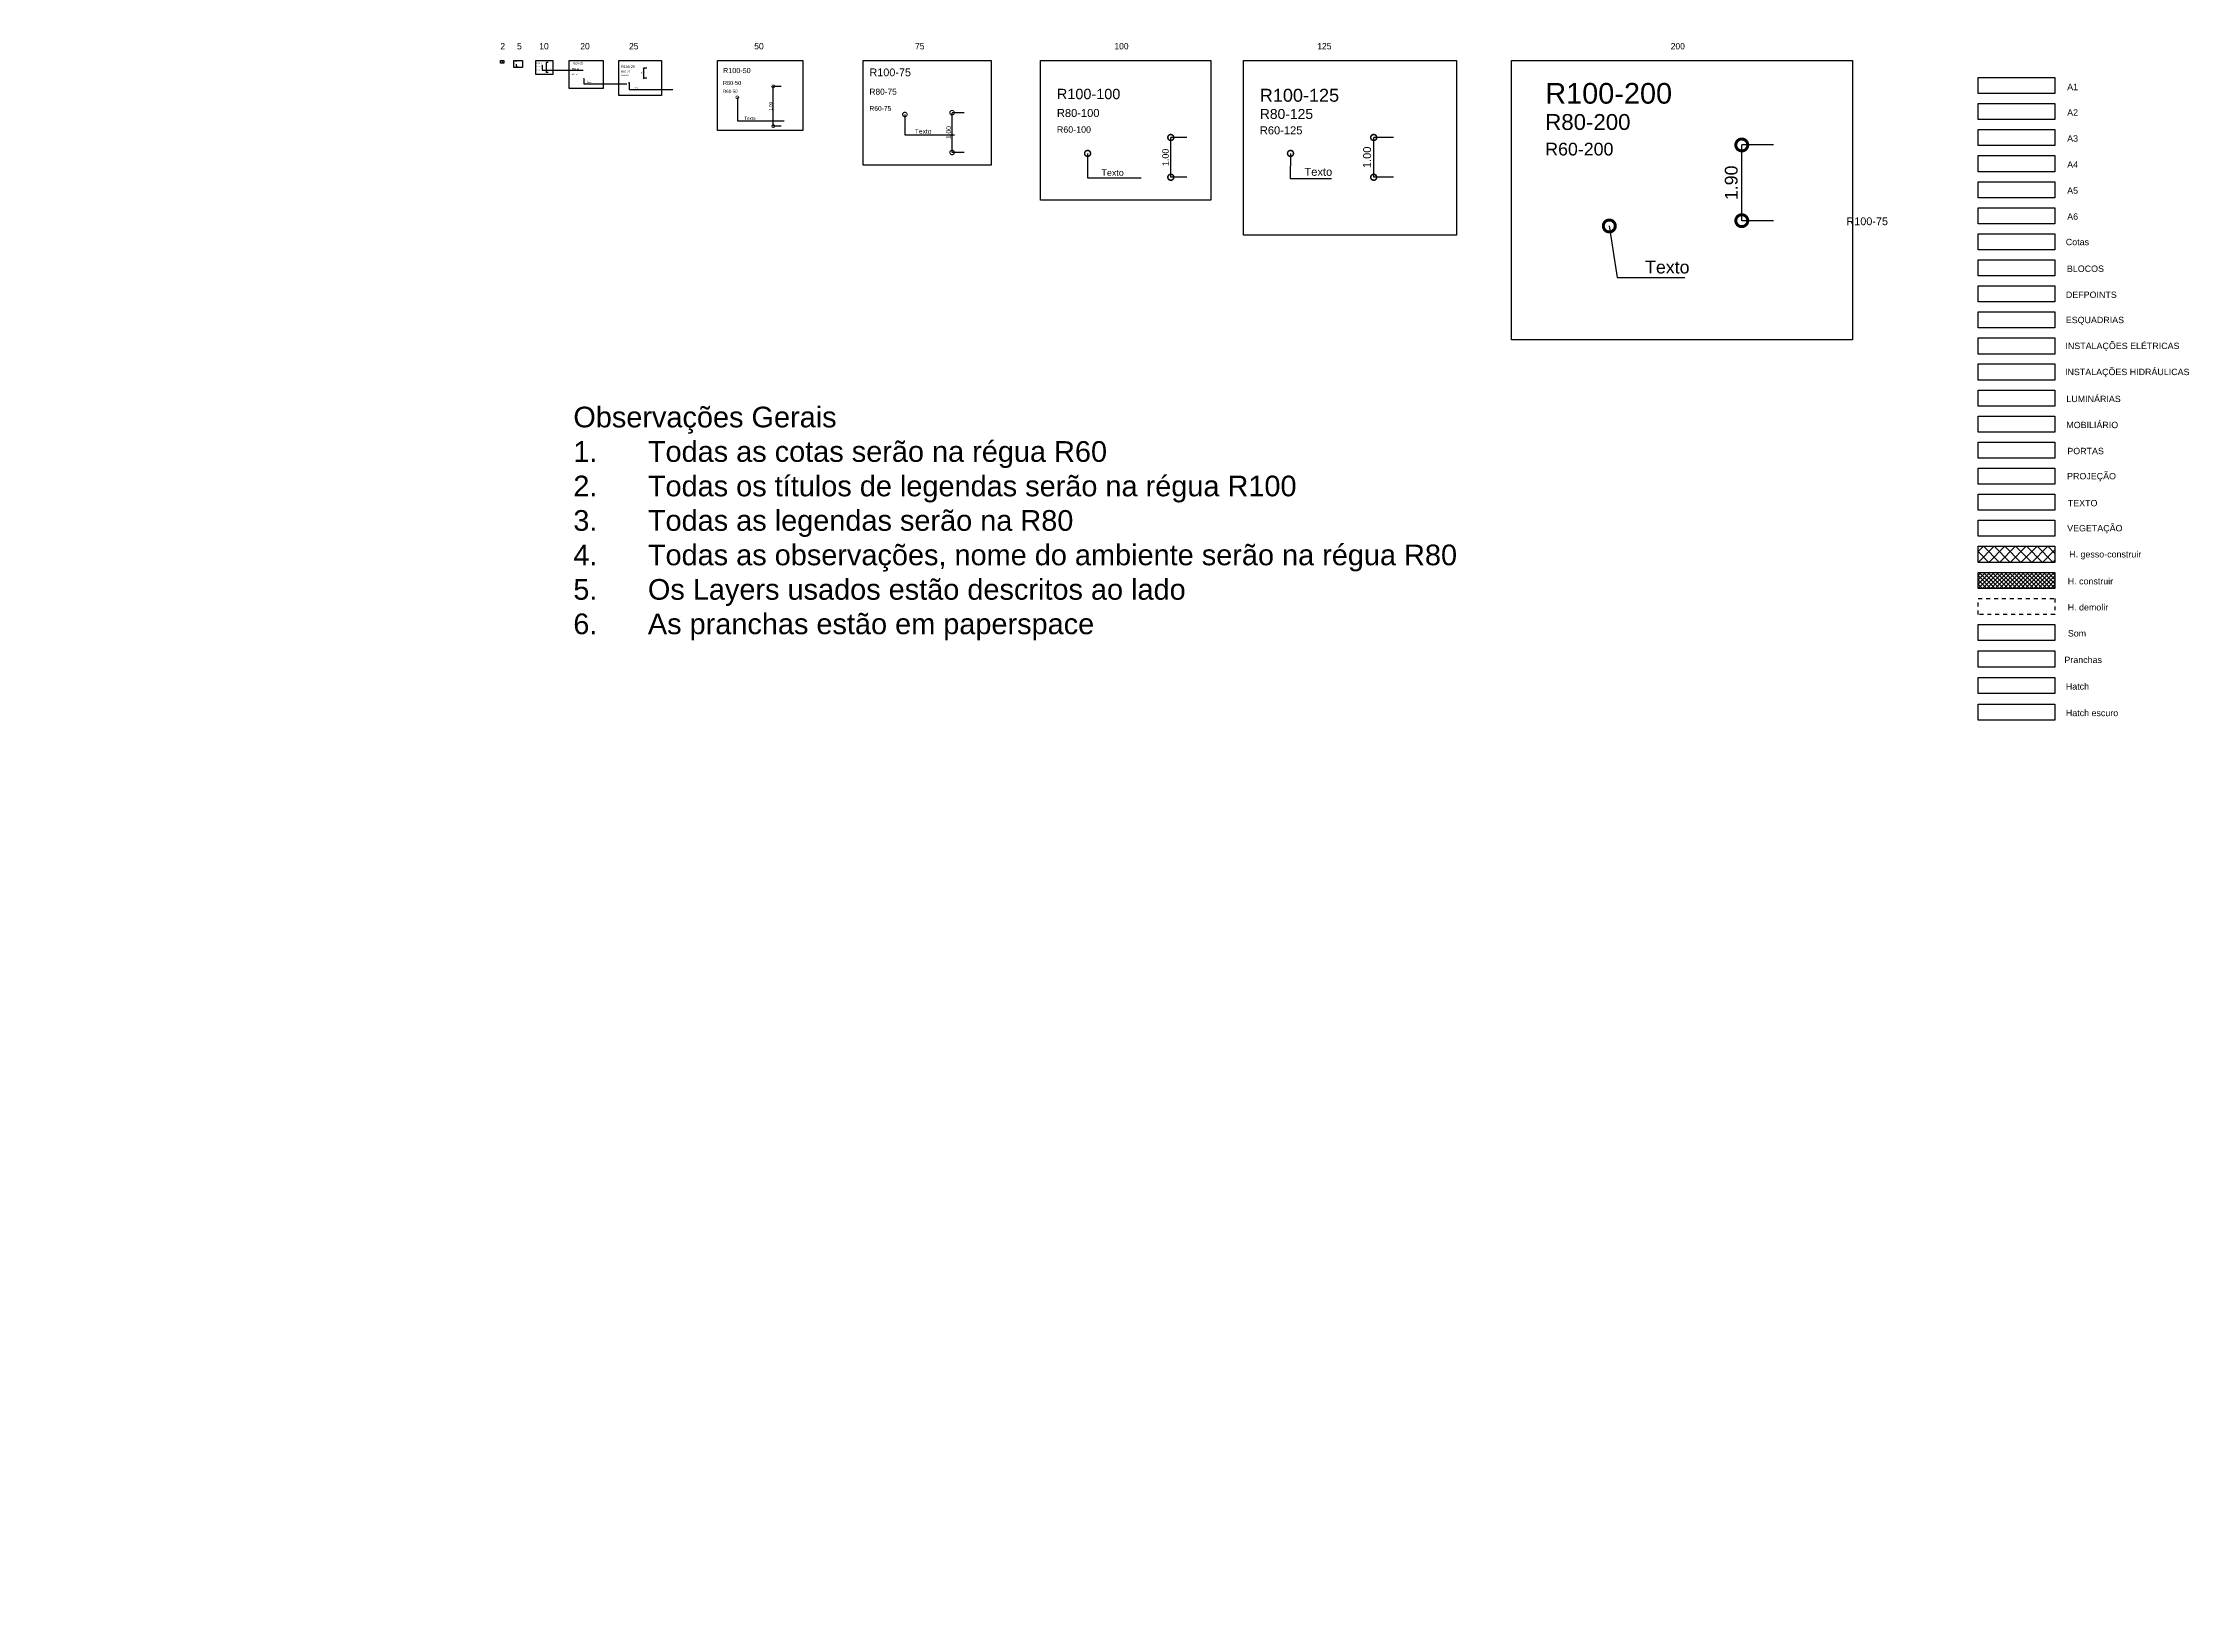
# Model space of a CAD drawing. Extents: x -39 to 242, y 20 to 69.
# Drawn here: x -39.3 to 14.6, y 24.9 to 64.3 of the extents above; entities that cross this region are included whole.
import ezdxf

# ---------------------------------------------------------------- set-up
doc = ezdxf.new("R2010")
doc.units = 0
doc.header["$MEASUREMENT"] = 0
doc.header["$PDMODE"] = 34
doc.linetypes.add('HIDDEN2', pattern=[0.1875, 0.125, -0.0625])
doc.layers.get('0').update_dxf_attribs({"linetype": 'CONTINUOUS'})
doc.layers.get('Defpoints').update_dxf_attribs({"linetype": 'CONTINUOUS'})
for name, color, linetype in [('a1', 1, 'CONTINUOUS'), ('a2', 2, 'CONTINUOUS'), ('A3', 3, 'CONTINUOUS'), ('a4', 4, 'CONTINUOUS'), ('a5', 5, 'CONTINUOUS'), ('A6', 6, 'CONTINUOUS'), ('BLOCOS', 7, 'CONTINUOUS'), ('Cotas', 1, 'CONTINUOUS'), ('Esquadrias', 2, 'CONTINUOUS'), ('H.construir', 150, 'CONTINUOUS'), ('H.demolir', 10, 'HIDDEN2'), ('H.gesso-construir', 82, 'CONTINUOUS'), ('hatch', 1, 'CONTINUOUS'), ('Hatch escuro', 253, 'CONTINUOUS'), ('Instalações Elétricas', 1, 'CONTINUOUS'), ('Instalações Hidráulicas', 1, 'CONTINUOUS'), ('Luminárias', 2, 'CONTINUOUS'), ('MOBILIARIO', 2, 'CONTINUOUS'), ('Portas', 7, 'CONTINUOUS'), ('Projeção', 1, 'CONTINUOUS'), ('Som', 2, 'CONTINUOUS'), ('Texto', 2, 'CONTINUOUS'), ('Vegetação', 1, 'CONTINUOUS')]:
    doc.layers.add(name, color=color, linetype=linetype)
doc.styles.add('R100-10', font='arial.ttf', dxfattribs={"height": 0.026})
doc.styles.add('R100-100', font='arial.ttf', dxfattribs={"height": 0.26})
doc.styles.add('R100-125', font='arial.ttf', dxfattribs={"height": 0.325})
doc.styles.add('R100-2', font='arial.ttf', dxfattribs={"height": 0.0052})
doc.styles.add('R100-20', font='arial.ttf', dxfattribs={"height": 0.052})
doc.styles.add('R100-200', font='arial.ttf', dxfattribs={"height": 0.52})
doc.styles.add('R100-25', font='arial.ttf', dxfattribs={"height": 0.065})
doc.styles.add('R100-5', font='arial.ttf', dxfattribs={"height": 0.013})
doc.styles.add('R100-50', font='arial.ttf', dxfattribs={"height": 0.13})
doc.styles.add('R100-75', font='arial.ttf', dxfattribs={"height": 0.195})
doc.styles.add('R60-10', font='arial.ttf', dxfattribs={"height": 0.016})
doc.styles.add('R60-100', font='arial.ttf', dxfattribs={"height": 0.16})
doc.styles.add('R60-125', font='arial.ttf', dxfattribs={"height": 0.2})
doc.styles.add('R60-2', font='arial.ttf', dxfattribs={"height": 0.0032})
doc.styles.add('R60-20', font='arial.ttf', dxfattribs={"height": 0.032})
doc.styles.add('R60-200', font='arial.ttf', dxfattribs={"height": 0.32})
doc.styles.add('R60-25', font='arial.ttf', dxfattribs={"height": 0.04})
doc.styles.add('R60-5', font='arial.ttf', dxfattribs={"height": 0.008})
doc.styles.add('R60-50', font='arial.ttf', dxfattribs={"height": 0.08})
doc.styles.add('R60-75', font='arial.ttf', dxfattribs={"height": 0.12})
doc.styles.add('R80-10', font='arial.ttf', dxfattribs={"height": 0.02})
doc.styles.add('R80-100', font='arial.ttf', dxfattribs={"height": 0.2})
doc.styles.add('R80-125', font='arial.ttf', dxfattribs={"height": 0.25})
doc.styles.add('R80-2', font='arial.ttf', dxfattribs={"height": 0.004})
doc.styles.add('R80-20', font='arial.ttf', dxfattribs={"height": 0.04})
doc.styles.add('R80-200', font='arial.ttf', dxfattribs={"height": 0.4})
doc.styles.add('R80-25', font='arial.ttf', dxfattribs={"height": 0.05})
doc.styles.add('R80-5', font='arial.ttf', dxfattribs={"height": 0.01})
doc.styles.add('R80-50', font='arial.ttf', dxfattribs={"height": 0.1})
doc.styles.add('R80-75', font='arial.ttf', dxfattribs={"height": 0.15})
doc.dimstyles.new('1-10', dxfattribs={"dimtxt": 0.016, "dimasz": 0.03, "dimexe": 0, "dimexo": 0.026, "dimgap": 0.005, "dimtad": 1, "dimzin": 4, "dimdsep": 46, "dimtxsty": 'R60-10', "dimblk": 'DOTSMALL', "dimcen": 0, "dimclrd": 10, "dimclre": 10, "dimclrt": 2, "dimaunit": 1, "dimadec": 0, "dimazin": 1, "dimtfac": 1, "dimtix": 1, "dimtmove": 2, "dimatfit": 3, "dimldrblk": 'DOTSMALL', "dimfxl": 0.04, "dimfxlon": 1, "dimtolj": 1, "dimtzin": 0, "dimarcsym": 0})
doc.dimstyles.new('1-100', dxfattribs={"dimtxt": 0.16, "dimasz": 0.3, "dimexe": 0, "dimexo": 0.25, "dimgap": 0.05, "dimtad": 1, "dimzin": 4, "dimdsep": 46, "dimtxsty": 'R60-100', "dimblk": 'DOTSMALL', "dimcen": 0, "dimclrd": 10, "dimclre": 10, "dimclrt": 2, "dimaunit": 1, "dimadec": 0, "dimazin": 1, "dimtfac": 1, "dimtix": 1, "dimtmove": 2, "dimatfit": 3, "dimldrblk": 'DOTSMALL', "dimfxl": 0.4, "dimfxlon": 1, "dimtolj": 1, "dimtzin": 0, "dimarcsym": 0})
doc.dimstyles.new('1-125', dxfattribs={"dimtxt": 0.2, "dimasz": 0.3, "dimexe": 0, "dimexo": 0.3125, "dimgap": 0.0625, "dimtad": 1, "dimzin": 4, "dimdsep": 46, "dimtxsty": 'R60-125', "dimblk": 'DOTSMALL', "dimcen": 0, "dimclrd": 10, "dimclre": 10, "dimclrt": 2, "dimaunit": 1, "dimadec": 0, "dimazin": 1, "dimtfac": 1, "dimtix": 1, "dimtmove": 2, "dimatfit": 3, "dimldrblk": 'DOTSMALL', "dimfxl": 0.5, "dimfxlon": 1, "dimtolj": 1, "dimtzin": 0, "dimarcsym": 0})
doc.dimstyles.new('1-2', dxfattribs={"dimtxt": 0.0032, "dimasz": 0.006, "dimexe": 0, "dimexo": 0.005, "dimgap": 0.002, "dimtad": 1, "dimdec": 3, "dimzin": 12, "dimdsep": 46, "dimtxsty": 'R60-2', "dimblk": 'DOTSMALL', "dimcen": 0, "dimclrd": 10, "dimclre": 10, "dimclrt": 2, "dimaunit": 1, "dimadec": 0, "dimazin": 1, "dimtfac": 1, "dimtdec": 3, "dimtix": 1, "dimtmove": 2, "dimatfit": 3, "dimldrblk": 'DOTSMALL', "dimfxl": 0.008, "dimfxlon": 1, "dimtolj": 1, "dimtzin": 0, "dimarcsym": 0})
doc.dimstyles.new('1-20', dxfattribs={"dimtxt": 0.032, "dimasz": 0.06, "dimexe": 0, "dimexo": 0.05, "dimgap": 0.02, "dimtad": 1, "dimzin": 4, "dimdsep": 46, "dimtxsty": 'R60-20', "dimblk": 'DOTSMALL', "dimcen": 0, "dimclrd": 10, "dimclre": 10, "dimclrt": 2, "dimaunit": 1, "dimadec": 0, "dimazin": 1, "dimtfac": 1, "dimtix": 1, "dimtmove": 2, "dimatfit": 3, "dimldrblk": 'DOTSMALL', "dimfxl": 0.08, "dimfxlon": 1, "dimtolj": 1, "dimtzin": 0, "dimarcsym": 0})
doc.dimstyles.new('1-200', dxfattribs={"dimtxt": 0.32, "dimasz": 0.6, "dimexe": 0, "dimexo": 0.5, "dimgap": 0.1, "dimtad": 1, "dimzin": 4, "dimdsep": 46, "dimtxsty": 'R60-200', "dimblk": 'DOTSMALL', "dimcen": 0, "dimclrd": 10, "dimclre": 10, "dimclrt": 2, "dimaunit": 1, "dimadec": 0, "dimazin": 1, "dimtfac": 1, "dimtix": 1, "dimtmove": 2, "dimatfit": 3, "dimldrblk": 'DOTSMALL', "dimfxl": 0.8, "dimfxlon": 1, "dimtolj": 1, "dimtzin": 0, "dimarcsym": 0})
doc.dimstyles.new('1-25', dxfattribs={"dimtxt": 0.04, "dimasz": 0.075, "dimexe": 0, "dimexo": 0.0625, "dimgap": 0.025, "dimtad": 1, "dimzin": 4, "dimdsep": 46, "dimtxsty": 'R60-25', "dimblk": 'DOTSMALL', "dimcen": 0, "dimclrd": 10, "dimclre": 10, "dimclrt": 2, "dimaunit": 1, "dimadec": 0, "dimazin": 1, "dimtfac": 1, "dimtix": 1, "dimtmove": 2, "dimatfit": 3, "dimldrblk": 'DOTSMALL', "dimfxl": 0.075, "dimfxlon": 1, "dimtolj": 1, "dimtzin": 0, "dimarcsym": 0})
doc.dimstyles.new('1-5', dxfattribs={"dimtxt": 0.008, "dimasz": 0.015, "dimexe": 0, "dimexo": 0.0125, "dimgap": 0.0025, "dimtad": 1, "dimdec": 3, "dimzin": 12, "dimdsep": 46, "dimtxsty": 'R60-5', "dimblk": 'DOTSMALL', "dimcen": 0, "dimclrd": 10, "dimclre": 10, "dimclrt": 2, "dimaunit": 1, "dimadec": 0, "dimazin": 1, "dimtfac": 1, "dimtdec": 3, "dimtix": 1, "dimtmove": 2, "dimatfit": 3, "dimldrblk": 'DOTSMALL', "dimfxl": 0.02, "dimfxlon": 1, "dimtolj": 1, "dimtzin": 0, "dimarcsym": 0})
doc.dimstyles.new('1-50', dxfattribs={"dimtxt": 0.08, "dimasz": 0.15, "dimexe": 0, "dimexo": 0.125, "dimgap": 0.025, "dimtad": 1, "dimzin": 4, "dimdsep": 46, "dimtxsty": 'R60-50', "dimblk": 'DOTSMALL', "dimcen": 0, "dimclrd": 10, "dimclre": 10, "dimclrt": 2, "dimaunit": 1, "dimadec": 0, "dimazin": 1, "dimtfac": 1, "dimtix": 1, "dimtmove": 2, "dimatfit": 3, "dimldrblk": 'DOTSMALL', "dimfxl": 0.2, "dimfxlon": 1, "dimtolj": 1, "dimtzin": 0, "dimarcsym": 0})
doc.dimstyles.new('1-75', dxfattribs={"dimtxt": 0.12, "dimasz": 0.225, "dimexe": 0, "dimexo": 0.1875, "dimgap": 0.025, "dimtad": 1, "dimzin": 4, "dimdsep": 46, "dimtxsty": 'R60-75', "dimblk": 'DOTSMALL', "dimcen": 0, "dimclrd": 10, "dimclre": 10, "dimclrt": 2, "dimaunit": 1, "dimadec": 0, "dimazin": 1, "dimtfac": 1, "dimtix": 1, "dimtmove": 2, "dimatfit": 3, "dimldrblk": 'DOTSMALL', "dimfxl": 0.3, "dimfxlon": 1, "dimtolj": 1, "dimtzin": 0, "dimarcsym": 0})

# ---------------------------------------------------------------- blocks, each defined once
blk = doc.blocks.new('_DOTSMALL')
at = {"color": 0, "linetype": 'ByBlock', "const_width": 0.5}
blk.add_lwpolyline([(-0.0625, 0, 1), (0.0625, 0, 1)], format="xyb", close=True, dxfattribs=at)
blk = doc.blocks.new('*D1')
at = {"layer": 'Cotas', "color": 10, "lineweight": -2, "transparency": 16777216}
for p, q in [((-10.584, 61.904), (-10.984, 61.904)), ((-10.984, 60.904), (-10.984, 61.904)), ((-10.584, 60.904), (-10.984, 60.904))]:
    blk.add_line(p, q, dxfattribs=at)
at = {"layer": 'Defpoints', "color": 0, "transparency": 16777216}
for p in [(-10.984, 61.904), (-9.61, 61.904), (-9.61, 60.904)]:
    blk.add_point(p, dxfattribs=at)
at = {"layer": 'Cotas', "color": 10, "lineweight": -2, "transparency": 16777216, "xscale": 0.3, "yscale": 0.3, "zscale": 0.3}
for p, rotation in [((-10.984, 61.904), 90), ((-10.984, 60.904), 270)]:
    blk.add_blockref('_DOTSMALL', p, dxfattribs=dict(at, rotation=rotation))
at = {"layer": 'Cotas', "color": 2, "transparency": 16777216, "insert": (-11.116, 61.404), "char_height": 0.16, "attachment_point": 5, "rotation": 90, "style": 'R60-100'}
blk.add_mtext('\\A1;1.00', dxfattribs=at)
blk = doc.blocks.new('*D2')
at = {"layer": 'Cotas', "color": 10, "lineweight": -2, "transparency": 16777216}
for p, q in [((-16.184, 62.527), (-16.484, 62.527)), ((-16.484, 61.527), (-16.484, 62.527)), ((-16.184, 61.527), (-16.484, 61.527))]:
    blk.add_line(p, q, dxfattribs=at)
at = {"layer": 'Defpoints', "color": 0, "transparency": 16777216}
for p in [(-16.484, 62.527), (-15.242, 62.527), (-15.242, 61.527)]:
    blk.add_point(p, dxfattribs=at)
at = {"layer": 'Cotas', "color": 10, "lineweight": -2, "transparency": 16777216, "xscale": 0.225, "yscale": 0.225, "zscale": 0.225}
for p, rotation in [((-16.484, 62.527), 90), ((-16.484, 61.527), 270)]:
    blk.add_blockref('_DOTSMALL', p, dxfattribs=dict(at, rotation=rotation))
at = {"layer": 'Cotas', "color": 2, "transparency": 16777216, "insert": (-16.57, 62.027), "char_height": 0.12, "attachment_point": 5, "rotation": 90, "style": 'R60-75'}
blk.add_mtext('\\A1;1.00', dxfattribs=at)
blk = doc.blocks.new('*D3')
at = {"layer": 'Cotas', "color": 10, "lineweight": -2, "transparency": 16777216}
for p, q in [((-20.781, 63.189), (-20.981, 63.189)), ((-20.981, 62.189), (-20.981, 63.189)), ((-20.781, 62.189), (-20.981, 62.189))]:
    blk.add_line(p, q, dxfattribs=at)
at = {"layer": 'Defpoints', "color": 0, "transparency": 16777216}
for p in [(-20.981, 63.189), (-20.097, 63.189), (-20.097, 62.189)]:
    blk.add_point(p, dxfattribs=at)
at = {"layer": 'Cotas', "color": 10, "lineweight": -2, "transparency": 16777216, "xscale": 0.15, "yscale": 0.15, "zscale": 0.15}
for p, rotation in [((-20.981, 63.189), 90), ((-20.981, 62.189), 270)]:
    blk.add_blockref('_DOTSMALL', p, dxfattribs=dict(at, rotation=rotation))
at = {"layer": 'Cotas', "color": 2, "transparency": 16777216, "insert": (-21.047, 62.689), "char_height": 0.08, "attachment_point": 5, "rotation": 90, "style": 'R60-50'}
blk.add_mtext('\\A1;1.00', dxfattribs=at)
blk = doc.blocks.new('*D4')
at = {"layer": 'Cotas', "color": 10, "lineweight": -2, "transparency": 16777216}
for p, q in [((-26.641, 63.791), (-26.681, 63.791)), ((-26.681, 63.541), (-26.681, 63.791)), ((-26.641, 63.541), (-26.681, 63.541))]:
    blk.add_line(p, q, dxfattribs=at)
at = {"layer": 'Defpoints', "color": 0, "transparency": 16777216}
for p in [(-26.681, 63.791), (-26.465, 63.791), (-26.465, 63.541)]:
    blk.add_point(p, dxfattribs=at)
at = {"layer": 'Cotas', "color": 10, "lineweight": -2, "transparency": 16777216, "xscale": 0.03, "yscale": 0.03, "zscale": 0.03}
for p, rotation in [((-26.681, 63.791), 90), ((-26.681, 63.541), 270)]:
    blk.add_blockref('_DOTSMALL', p, dxfattribs=dict(at, rotation=rotation))
at = {"layer": 'Cotas', "color": 2, "transparency": 16777216, "insert": (-26.694, 63.666), "char_height": 0.016, "attachment_point": 5, "rotation": 90, "style": 'R60-10'}
blk.add_mtext('\\A1;.25', dxfattribs=at)
blk = doc.blocks.new('*D5')
at = {"layer": 'Cotas', "color": 10, "lineweight": -2, "transparency": 16777216}
for p, q in [((-27.784, 63.817), (-27.792, 63.817)), ((-27.792, 63.792), (-27.792, 63.817)), ((-27.784, 63.792), (-27.792, 63.792))]:
    blk.add_line(p, q, dxfattribs=at)
at = {"layer": 'Defpoints', "color": 0, "transparency": 16777216}
for p in [(-27.792, 63.817), (-27.758, 63.817), (-27.758, 63.792)]:
    blk.add_point(p, dxfattribs=at)
at = {"layer": 'Cotas', "color": 10, "lineweight": -2, "transparency": 16777216, "xscale": 0.006, "yscale": 0.006, "zscale": 0.006}
for p, rotation in [((-27.792, 63.817), 90), ((-27.792, 63.792), 270)]:
    blk.add_blockref('_DOTSMALL', p, dxfattribs=dict(at, rotation=rotation))
at = {"layer": 'Cotas', "color": 2, "transparency": 16777216, "insert": (-27.795, 63.805), "char_height": 0.0032, "attachment_point": 5, "rotation": 90, "style": 'R60-2'}
blk.add_mtext('\\A1;.025', dxfattribs=at)
blk = doc.blocks.new('*D6')
at = {"layer": 'Cotas', "color": 10, "lineweight": -2, "transparency": 16777216}
for p, q in [((-24.164, 63.644), (-24.239, 63.644)), ((-24.239, 63.394), (-24.239, 63.644)), ((-24.164, 63.394), (-24.239, 63.394))]:
    blk.add_line(p, q, dxfattribs=at)
at = {"layer": 'Defpoints', "color": 0, "transparency": 16777216}
for p in [(-24.239, 63.644), (-23.962, 63.644), (-23.962, 63.394)]:
    blk.add_point(p, dxfattribs=at)
at = {"layer": 'Cotas', "color": 10, "lineweight": -2, "transparency": 16777216, "xscale": 0.075, "yscale": 0.075, "zscale": 0.075}
for p, rotation in [((-24.239, 63.644), 90), ((-24.239, 63.394), 270)]:
    blk.add_blockref('_DOTSMALL', p, dxfattribs=dict(at, rotation=rotation))
at = {"layer": 'Cotas', "color": 2, "transparency": 16777216, "insert": (-24.285, 63.519), "char_height": 0.04, "attachment_point": 5, "rotation": 90, "style": 'R60-25'}
blk.add_mtext('\\A1;.25', dxfattribs=at)
blk = doc.blocks.new('*D7')
at = {"layer": 'Cotas', "color": 10, "lineweight": -2, "transparency": 16777216}
for p, q in [((4.176, 61.716), (3.376, 61.716)), ((3.376, 59.812), (3.376, 61.716)), ((4.176, 59.812), (3.376, 59.812))]:
    blk.add_line(p, q, dxfattribs=at)
at = {"layer": 'Defpoints', "color": 0, "transparency": 16777216}
for p in [(3.376, 61.716), (6.349, 61.716), (6.349, 59.812)]:
    blk.add_point(p, dxfattribs=at)
at = {"layer": 'Cotas', "color": 10, "lineweight": -2, "transparency": 16777216, "xscale": 0.6, "yscale": 0.6, "zscale": 0.6}
for p, rotation in [((3.376, 61.716), 90), ((3.376, 59.812), 270)]:
    blk.add_blockref('_DOTSMALL', p, dxfattribs=dict(at, rotation=rotation))
at = {"layer": 'Cotas', "color": 2, "transparency": 16777216, "insert": (3.113, 60.764), "char_height": 0.32, "attachment_point": 5, "rotation": 90, "style": 'R60-200'}
blk.add_mtext('\\A1;1.90', dxfattribs=at)
blk = doc.blocks.new('*D8')
at = {"layer": 'Cotas', "color": 10, "lineweight": -2, "transparency": 16777216}
for p, q in [((-5.381, 61.904), (-5.881, 61.904)), ((-5.881, 60.904), (-5.881, 61.904)), ((-5.381, 60.904), (-5.881, 60.904))]:
    blk.add_line(p, q, dxfattribs=at)
at = {"layer": 'Defpoints', "color": 0, "transparency": 16777216}
for p in [(-5.881, 61.904), (-4.507, 61.904), (-4.507, 60.904)]:
    blk.add_point(p, dxfattribs=at)
at = {"layer": 'Cotas', "color": 10, "lineweight": -2, "transparency": 16777216, "xscale": 0.3, "yscale": 0.3, "zscale": 0.3}
for p, rotation in [((-5.881, 61.904), 90), ((-5.881, 60.904), 270)]:
    blk.add_blockref('_DOTSMALL', p, dxfattribs=dict(at, rotation=rotation))
at = {"layer": 'Cotas', "color": 2, "transparency": 16777216, "insert": (-6.046, 61.404), "char_height": 0.2, "attachment_point": 5, "rotation": 90, "style": 'R60-125'}
blk.add_mtext('\\A1;1.00', dxfattribs=at)

msp = doc.modelspace()

# ---------------------------------------------------------------- hatches: boundary and pattern name
at = {"layer": 'H.construir'}
h = msp.add_hatch(dxfattribs=at)
h.set_pattern_fill('ANSI37', color=256, scale=0.024, style=0)
h.set_pattern_definition([(45, (9.3198, 50.56499), (-0.0538815, 0.0538815), []), (135, (9.3198, 50.56499), (-0.0538815, -0.0538815), [])])
h.paths.add_polyline_path([(11.2515, 50.565), (11.2515, 50.9688), (9.3198, 50.9688), (9.3198, 50.565)])
at = {"layer": 'H.gesso-construir'}
h = msp.add_hatch(dxfattribs=at)
h.set_pattern_fill('ANSI37,_O', color=256, scale=0.06)
h.set_pattern_definition([(45, (9.3198, 51.21992), (-0.134704, 0.134704), []), (135, (9.3198, 51.21992), (-0.134704, -0.134704), [])])
h.paths.add_polyline_path([(9.3198, 51.6237), (9.3198, 51.2199), (11.2515, 51.2199), (11.2515, 51.6237)])

# ---------------------------------------------------------------- linework, layer by layer
at = {"layer": 'a1'}
msp.add_lwpolyline([(9.3198, 63.4125), (11.2515, 63.4125), (11.2515, 63.0087), (9.3198, 63.0087)], close=True, dxfattribs=at)
at = {"layer": 'a2'}
msp.add_lwpolyline([(9.3198, 62.7575), (11.2515, 62.7575), (11.2515, 62.3537), (9.3198, 62.3537)], close=True, dxfattribs=at)
at = {"layer": 'A3'}
msp.add_lwpolyline([(9.3198, 62.1026), (11.2515, 62.1026), (11.2515, 61.6988), (9.3198, 61.6988)], close=True, dxfattribs=at)
at = {"layer": 'a4'}
msp.add_lwpolyline([(9.3198, 61.4477), (11.2515, 61.4477), (11.2515, 61.0439), (9.3198, 61.0439)], close=True, dxfattribs=at)
at = {"layer": 'a5'}
msp.add_lwpolyline([(9.3198, 60.7927), (11.2515, 60.7927), (11.2515, 60.3889), (9.3198, 60.3889)], close=True, dxfattribs=at)
at = {"layer": 'A6'}
msp.add_lwpolyline([(9.3198, 60.1378), (11.2515, 60.1378), (11.2515, 59.734), (9.3198, 59.734)], close=True, dxfattribs=at)
at = {"layer": 'BLOCOS'}
msp.add_lwpolyline([(9.3198, 58.8279), (11.2515, 58.8279), (11.2515, 58.4241), (9.3198, 58.4241)], close=True, dxfattribs=at)
at = {"layer": 'Cotas'}
for points in [[(-27.8451, 63.8406), (-27.7593, 63.8406), (-27.7593, 63.7703), (-27.8451, 63.7703)], [(-27.5038, 63.8406), (-27.2894, 63.8406), (-27.2894, 63.6649), (-27.5038, 63.6649)], [(-26.9533, 63.8406), (-26.5246, 63.8406), (-26.5246, 63.4892), (-26.9533, 63.4892)], [(-26.1179, 63.8406), (-25.2603, 63.8406), (-25.2603, 63.1378), (-26.1179, 63.1378)], [(-24.8614, 63.8406), (-23.7895, 63.8406), (-23.7895, 62.9622), (-24.8614, 62.9622)], [(-22.3855, 63.8406), (-20.2417, 63.8406), (-20.2417, 62.0838), (-22.3855, 62.0838)], [(-18.7207, 63.8406), (-15.505, 63.8406), (-15.505, 61.2054), (-18.7207, 61.2054)], [(-14.2631, 63.8406), (-9.9755, 63.8406), (-9.9755, 60.327), (-14.2631, 60.327)], [(-9.1597, 63.8406), (-3.8002, 63.8406), (-3.8002, 59.4486), (-9.1597, 59.4486)], [(-2.4156, 63.8406), (6.1595, 63.8406), (6.1595, 56.8134), (-2.4156, 56.8134)], [(9.3198, 59.4829), (11.2515, 59.4829), (11.2515, 59.0791), (9.3198, 59.0791)]]:
    msp.add_lwpolyline(points, close=True, dxfattribs=at)
at = {"layer": 'Defpoints'}
msp.add_lwpolyline([(9.3198, 58.173), (11.2515, 58.173), (11.2515, 57.7692), (9.3198, 57.7692)], close=True, dxfattribs=at)
at = {"layer": 'Esquadrias'}
msp.add_lwpolyline([(9.3198, 57.5181), (11.2515, 57.5181), (11.2515, 57.1143), (9.3198, 57.1143)], close=True, dxfattribs=at)
at = {"layer": 'H.construir'}
msp.add_lwpolyline([(9.3198, 50.9688), (11.2515, 50.9688), (11.2515, 50.565), (9.3198, 50.565)], close=True, dxfattribs=at)
at = {"layer": 'H.demolir', "ltscale": 0.3}
msp.add_lwpolyline([(9.3198, 50.3139), (11.2515, 50.3139), (11.2515, 49.9101), (9.3198, 49.9101)], close=True, dxfattribs=at)
at = {"layer": 'H.gesso-construir'}
msp.add_lwpolyline([(9.3198, 51.6237), (11.2515, 51.6237), (11.2515, 51.2199), (9.3198, 51.2199)], close=True, dxfattribs=at)
at = {"layer": 'hatch', "ltscale": 0.3}
msp.add_lwpolyline([(9.3198, 48.3234), (11.2515, 48.3234), (11.2515, 47.9196), (9.3198, 47.9196)], close=True, dxfattribs=at)
at = {"layer": 'Hatch escuro', "ltscale": 0.3}
msp.add_lwpolyline([(9.3198, 47.6556), (11.2515, 47.6556), (11.2515, 47.2518), (9.3198, 47.2518)], close=True, dxfattribs=at)
at = {"layer": 'Instalações Elétricas'}
msp.add_lwpolyline([(9.3198, 56.8632), (11.2515, 56.8632), (11.2515, 56.4594), (9.3198, 56.4594)], close=True, dxfattribs=at)
at = {"layer": 'Instalações Hidráulicas'}
msp.add_lwpolyline([(9.3198, 56.2082), (11.2515, 56.2082), (11.2515, 55.8044), (9.3198, 55.8044)], close=True, dxfattribs=at)
at = {"layer": 'Luminárias'}
msp.add_lwpolyline([(9.3198, 55.5533), (11.2515, 55.5533), (11.2515, 55.1495), (9.3198, 55.1495)], close=True, dxfattribs=at)
at = {"layer": 'MOBILIARIO'}
msp.add_lwpolyline([(9.3198, 54.8984), (11.2515, 54.8984), (11.2515, 54.4946), (9.3198, 54.4946)], close=True, dxfattribs=at)
at = {"layer": 'Portas'}
msp.add_lwpolyline([(9.3198, 54.2434), (11.2515, 54.2434), (11.2515, 53.8396), (9.3198, 53.8396)], close=True, dxfattribs=at)
at = {"layer": 'Projeção'}
msp.add_lwpolyline([(9.3198, 53.5885), (11.2515, 53.5885), (11.2515, 53.1847), (9.3198, 53.1847)], close=True, dxfattribs=at)
at = {"layer": 'Som', "ltscale": 0.3}
for points in [[(9.3198, 49.6589), (11.2515, 49.6589), (11.2515, 49.2551), (9.3198, 49.2551)], [(9.3198, 48.9912), (11.2515, 48.9912), (11.2515, 48.5874), (9.3198, 48.5874)]]:
    msp.add_lwpolyline(points, close=True, dxfattribs=at)
at = {"layer": 'Texto'}
msp.add_lwpolyline([(9.3198, 52.9336), (11.2515, 52.9336), (11.2515, 52.5298), (9.3198, 52.5298)], close=True, dxfattribs=at)
at = {"layer": 'Vegetação'}
msp.add_lwpolyline([(9.3198, 52.2786), (11.2515, 52.2786), (11.2515, 51.8748), (9.3198, 51.8748)], close=True, dxfattribs=at)

# ---------------------------------------------------------------- texts
at = {"color": 2, "char_height": 0.16, "width": 8.767515, "attachment_point": 5, "style": 'R60-100'}
for s, insert in [('A1', (11.6964, 63.1741)), ('A2', (11.6964, 62.5329)), ('A3', (11.6964, 61.878)), ('A4', (11.6964, 61.223)), ('A5', (11.6964, 60.5681)), ('A6', (11.6964, 59.9132)), ('Cotas', (11.8166, 59.2741)), ('\\pxql;BLOCOS', (15.9367, 58.6033)), ('DEFPOINTS', (12.1663, 57.9484)), ('ESQUADRIAS', (12.2571, 57.2935)), ('INSTALAÇÕES ELÉTRICAS', (12.9498, 56.6385)), ('INSTALAÇÕES HIDRÁULICAS', (13.0705, 55.9836)), ('LUMINÁRIAS', (12.2232, 55.3287)), ('MOBILIÁRIO', (12.1899, 54.6737)), ('PORTAS', (12.0224, 54.0188)), ('PROJEÇÃO', (12.1716, 53.3639)), ('TEXTO', (11.9478, 52.709)), ('VEGETAÇÃO', (12.255, 52.054)), ('\\pxql;H. gesso-construir', (15.9923, 51.3991)), ('H. construir', (12.1443, 50.7442)), ('H. demolir', (12.0815, 50.0892)), ('\\pxt28;Som', (11.8058, 49.4343)), ('\\pxt28;Pranchas', (11.962, 48.7665)), ('\\pxql,t28;Hatch', (15.9099, 48.0988)), ('\\pxql,t28;Hatch escuro', (15.9099, 47.431))]:
    msp.add_mtext(s, dxfattribs=dict(at, insert=insert))
at = {"color": 2, "insert": (0.9438, 58.4801), "char_height": 0.32, "attachment_point": 7, "style": 'R60-200'}
msp.add_mtext('Texto', dxfattribs=at)
at = {"layer": 'Cotas', "color": 2, "attachment_point": 7}
for s, insert, char_height, style in [('Texto', (-27.8095, 63.7824), 0.0032, 'R60-2'), ('Texto', (-27.4266, 63.6841), 0.008, 'R60-5'), ('Texto', (-26.7614, 63.6049), 0.016, 'R60-10'), ('Texto', (-25.6655, 63.2733), 0.032, 'R60-20'), ('Texto', (-24.5081, 63.1353), 0.04, 'R60-25'), ('Texto', (-21.7098, 62.3471), 0.08, 'R60-50'), ('Texto', (-17.422, 61.9988), 0.12, 'R60-75'), ('Texto', (-12.7263, 60.938), 0.16, 'R60-100'), ('Texto', (-7.6229, 60.938), 0.2, 'R60-125'), ('\\A1;', (-39.3493, 24.8975), 0.04, 'R60-25')]:
    msp.add_mtext(s, dxfattribs=dict(at, insert=insert, char_height=char_height, style=style))
at = {"layer": 'Texto', "char_height": 0.16, "width": 2.050291, "attachment_point": 1}
for s, insert in [('2', (-27.8449, 64.2798)), ('5', (-27.4273, 64.2798)), ('10', (-26.8675, 64.2798)), ('20', (-25.8351, 64.2798)), ('25', (-24.609, 64.2798)), ('50', (-21.4608, 64.2798)), ('75', (-17.4162, 64.2798)), ('100', (-12.4028, 64.2798)), ('125', (-7.2995, 64.2798)), ('200', (1.5884, 64.2798))]:
    msp.add_mtext(s, dxfattribs=dict(at, insert=insert))
at = {"layer": 'Texto', "attachment_point": 1}
for s, insert, char_height, width, style in [('R60-2', (-27.8254, 63.8047), 0.0032, 1.102199, 'R60-2'), ('R80-2', (-27.8254, 63.811), 0.004, 1.102199, 'R80-2'), ('R100-2', (-27.8254, 63.8187), 0.0052, 2.050291, 'R100-2'), ('R60-5', (-27.4822, 63.7753), 0.008, 1.102199, 'R60-5'), ('R80-5', (-27.4822, 63.7953), 0.01, 1.102199, 'R80-5'), ('R100-5', (-27.4822, 63.8186), 0.013, 2.050291, 'R100-5'), ('R80-10', (-26.9316, 63.7028), 0.02, 1.102199, 'R80-10'), ('R100-10', (-26.9316, 63.7828), 0.026, 2.050291, 'R100-10'), ('R100-20', (-26.0445, 63.7957), 0.052, 2.050291, 'R100-20'), ('R100-25', (-24.8077, 63.7184), 0.065, 2.050291, 'R100-25'), ('R60-10', (-26.9316, 63.6086), 0.016, 1.102199, 'R60-10'), ('R60-20', (-26.0445, 63.5109), 0.032, 1.102199, 'R60-20'), ('R80-20', (-26.0445, 63.652), 0.04, 1.102199, 'R80-20'), ('R60-25', (-24.8077, 63.4876), 0.04, 1.102199, 'R60-25'), ('R80-25', (-24.8077, 63.5818), 0.05, 1.102199, 'R80-25'), ('R80-50', (-22.2459, 63.3258), 0.1, 1.102199, 'R80-50'), ('R100-50', (-22.2459, 63.653), 0.13, 2.050291, 'R100-50'), ('R100-75', (-18.5624, 63.6393), 0.195, 2.050291, 'R100-75'), ('R100-200', (-1.5667, 63.2747), 0.52, 2.050291, 'R100-200'), ('R60-50', (-22.2459, 63.1047), 0.08, 1.102199, 'R60-50'), ('R60-75', (-18.5624, 62.6948), 0.12, 1.102199, 'R60-75'), ('R80-75', (-18.5624, 63.1313), 0.15, 1.102199, 'R80-75'), ('R80-100', (-13.8484, 62.6205), 0.2, 1.102199, 'R80-100'), ('R100-100', (-13.8484, 63.1285), 0.26, 2.050291, 'R100-100'), ('R80-125', (-8.7451, 62.6205), 0.25, 1.102199, 'R80-125'), ('R100-125', (-8.7451, 63.1285), 0.325, 2.050291, 'R100-125'), ('R60-100', (-13.8484, 62.184), 0.16, 1.102199, 'R60-100'), ('R60-125', (-8.7451, 62.184), 0.2, 1.102199, 'R60-125'), ('R80-200', (-1.5667, 62.4935), 0.4, 1.102199, 'R80-200'), ('R60-200', (-1.5667, 61.772), 0.32, 1.102199, 'R60-200'), ('R100-75', (6.0085, 59.894), 0.195, 2.050291, 'R100-75'), ('Observações Gerais\\P\\pi-1.875,l1.875,t1.875;1.^ITodas as cotas serão na régua R60\\P2.^ITodas os títulos de legendas serão na régua R100\\P3.^ITodas as legendas serão na R80\\P4.^ITodas as observações, nome do ambiente serão na régua R80\\P5.^IOs Layers usados estão descritos ao lado\\P6.^IAs pranchas estão em paperspace', (-26.0099, 55.1343), 0.52, 28.011437, 'R100-200')]:
    msp.add_mtext(s, dxfattribs=dict(at, insert=insert, char_height=char_height, width=width, style=style))

# ---------------------------------------------------------------- dimensions: what is measured, and where the dimension line sits
at = {"layer": 'Cotas'}
for base, p1, p2, dimstyle, picture, middle in [((-27.7916, 63.8174), (-27.7576, 63.7924), (-27.7576, 63.8174), '1-2', '*D5', (-27.7953, 63.8049)), ((-24.2392, 63.6444), (-23.9617, 63.3944), (-23.9617, 63.6444), '1-25', '*D6', (-24.2847, 63.5194)), ((-20.9813, 63.1887), (-20.0968, 62.1887), (-20.0968, 63.1887), '1-50', '*D3', (-21.0471, 62.6887)), ((-10.9845, 61.9038), (-9.6099, 60.9038), (-9.6099, 61.9038), '1-100', '*D1', (-11.1162, 61.4038)), ((-5.8811, 61.9038), (-4.5066, 60.9038), (-4.5066, 61.9038), '1-125', '*D8', (-6.0457, 61.4038)), ((3.3759, 61.7162), (6.3489, 59.8116), (6.3489, 61.7162), '1-200', '*D7', (3.1125, 60.7639))]:
    dim = msp.add_linear_dim(base=base, p1=p1, p2=p2, angle=90, dimstyle=dimstyle, dxfattribs=at)
    dim.commit()
    dim.dimension.update_dxf_attribs({"geometry": picture, "text_midpoint": middle})
for base, p1, p2, dimstyle, override, picture, middle in [((-26.6807, 63.7908), (-26.4646, 63.5408), (-26.4646, 63.7908), '1-10', {"dimtxsty": 'R60-10'}, '*D4', (-26.6939, 63.6658)), ((-16.4841, 62.5267), (-15.2423, 61.5267), (-15.2423, 62.5267), '1-75', {"dimtxsty": 'R60-75'}, '*D2', (-16.5704, 62.0267))]:
    dim = msp.add_linear_dim(base=base, p1=p1, p2=p2, angle=90, dimstyle=dimstyle, override=override, dxfattribs=at)
    dim.commit()
    dim.dimension.update_dxf_attribs({"geometry": picture, "text_midpoint": middle})

# ---------------------------------------------------------------- leaders
at = {"layer": 'Cotas', "annotation_type": 0, "has_hookline": 1, "hookline_direction": 0}
for points, dimstyle, text_width in [([(-27.8175, 63.7935), (-27.8175, 63.7804), (-27.8115, 63.7804)], '1-2', 0.0109), ([(-7.9729, 61.5035), (-7.9854, 60.8755), (-7.6854, 60.8755)], '1-125', 0.6819)]:
    msp.add_leader(points, dimstyle=dimstyle, dxfattribs=dict(at, text_width=text_width))
at = {"layer": 'Cotas', "annotation_type": 0, "has_hookline": 1, "hookline_direction": 0, "text_width": 0.0273}
msp.add_leader([(-27.4491, 63.7472), (-27.4441, 63.6816), (-27.4291, 63.6816)], dimstyle='1-5', override={"dimtxsty": 'R60-5'}, dxfattribs=at)
at = {"layer": 'Cotas', "annotation_type": 0, "has_hookline": 1, "hookline_direction": 0}
for points, dimstyle, override in [([(-26.7964, 63.7239), (-26.7964, 63.5999), (-26.7664, 63.5999)], '1-10', {"dimgap": 0.005, "dimtad": 1}), ([(-25.7455, 63.3818), (-25.7455, 63.2533), (-25.6855, 63.2533)], '1-20', {"dimgap": 0.02, "dimtad": 1}), ([(-24.6081, 63.277), (-24.6081, 63.1103), (-24.5331, 63.1103)], '1-25', {"dimasz": 0.075, "dimgap": 0.025, "dimtad": 1, "dimfxl": 0.1}), ([(-17.672, 62.4823), (-17.672, 61.9738), (-17.447, 61.9738)], '1-75', {"dimgap": 0.025, "dimtad": 1}), ([(-13.0763, 61.5035), (-13.0763, 60.888), (-12.7763, 60.888)], '1-100', {"dimgap": 0.05, "dimtad": 1})]:
    msp.add_leader(points, dimstyle=dimstyle, override=override, dxfattribs=at)
for points, dimstyle in [([(-21.8848, 62.9133), (-21.8848, 62.3221), (-21.7348, 62.3221)], '1-50'), ([(0.0438, 59.6789), (0.2438, 58.3801), (0.8438, 58.3801)], '1-200')]:
    msp.add_leader(points, dimstyle=dimstyle, dxfattribs=at)

doc.saveas('drawing.dxf')
